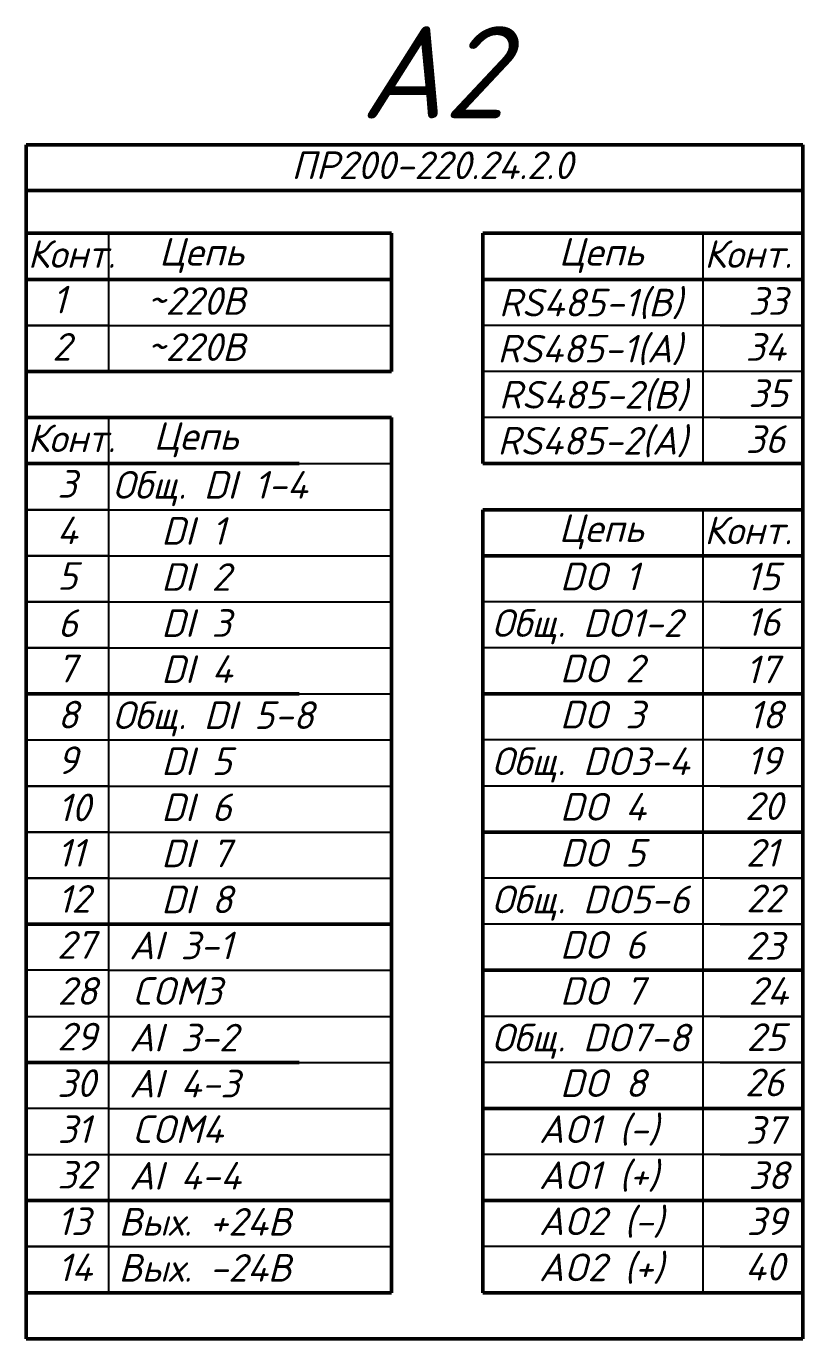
# Model space of a CAD drawing. Header units: millimetres. Extents: x 0 to 53000, y -591 to 24400.
# Drawn here: x 1948 to 2032.2, y 693 to 835.5 of the extents above; entities that cross this region are included whole.
import ezdxf

# ---------------------------------------------------------------- set-up
doc = ezdxf.new("R2010")
doc.units = ezdxf.units.MM
doc.styles.add('текст', font='isocpeui.ttf')

msp = doc.modelspace()

# ---------------------------------------------------------------- linework, layer by layer
at = {"lineweight": 50, "ltscale": 100}
for p, q in [((2032.23658, 822.61369), (1948, 822.61369)), ((1948, 813), (1948, 822.61369)), ((1956.96413, 798), (1987.61829, 798)), ((1997.51727, 783), (1997.51727, 748))]:
    msp.add_line(p, q, dxfattribs=at)
at = {"lineweight": 50}
for p, q in [((2032.23658, 813), (2032.23658, 822.61369)), ((1950.96413, 813), (1955.96413, 813)), ((1987.61829, 813), (1987.61829, 798)), ((1997.51727, 813), (1997.51727, 798)), ((2029.27245, 813), (2024.27245, 813)), ((2029.27245, 808), (2024.27245, 808)), ((1997.51727, 803), (1997.51727, 788)), ((1948, 793), (1948, 798)), ((2032.23658, 798), (2032.23658, 793)), ((1950.96413, 793), (1955.96413, 793)), ((1987.61829, 793), (1987.61829, 738)), ((2032.23658, 793), (2032.23658, 788)), ((1950.96413, 788), (1955.96413, 788)), ((2032.23658, 788), (2032.23658, 783)), ((1950.96413, 763), (1955.96413, 763)), ((1948, 758), (1948, 753)), ((1948, 753), (1948, 748)), ((1948, 748), (1948, 743)), ((1997.51727, 748), (1997.51727, 718)), ((2029.27245, 748), (2024.27245, 748)), ((2029.27245, 748), (2024.27245, 748)), ((1948, 743), (1948, 738)), ((1987.61829, 723), (1987.61829, 738)), ((1948, 728), (1948, 723)), ((1987.61829, 708), (1987.61829, 723)), ((1997.51727, 718), (1997.51727, 698)), ((2029.27245, 718), (2024.27245, 718)), ((1948, 713), (1948, 708)), ((1948, 708), (1987.61829, 708)), ((1948, 708), (1948, 703)), ((1987.61829, 708), (1987.61829, 698)), ((1948, 703), (1948, 698)), ((1948, 698), (1948, 693)), ((2029.27245, 698), (2024.27245, 698)), ((2032.23658, 693), (2032.23658, 698)), ((1948, 693), (2032.23658, 693))]:
    msp.add_line(p, q, dxfattribs=at)
at = {"lineweight": 50, "ltscale": 0.05}
for p, q in [((2032.23658, 817.63844), (1948, 817.63844)), ((1956.96413, 813), (1948, 813)), ((1948, 813), (1948, 808)), ((1987.61829, 813), (1956.96413, 813)), ((1997.51727, 813), (2023.27245, 813)), ((2023.27245, 813), (2032.23658, 813)), ((2032.23658, 813), (2032.23658, 808)), ((1948, 808), (1956.96413, 808)), ((1948, 808), (1948, 803)), ((1956.96413, 808), (1987.61829, 808)), ((2023.27245, 808), (1997.51727, 808)), ((2023.27245, 808), (2032.23658, 808)), ((2032.23658, 808), (2032.23658, 803)), ((1948, 803), (1948, 798)), ((2032.23658, 803), (2032.23658, 798)), ((1948, 798), (1956.96413, 798)), ((1956.96413, 793), (1948, 793)), ((1948, 793), (1948, 788)), ((1977.61829, 793), (1956.96413, 793)), ((1956.96413, 793), (1987.61829, 793)), ((1956.96413, 788), (1948, 788)), ((1948, 788), (1948, 783)), ((1956.96413, 788), (1977.61829, 788)), ((2023.27245, 788), (1997.51727, 788)), ((2032.23658, 788), (2023.27245, 788)), ((1948, 783), (1948, 778)), ((1997.51727, 783), (2023.27245, 783)), ((2023.27245, 783), (2032.23658, 783)), ((2032.23658, 783), (2032.23658, 778)), ((1948, 778), (1948, 773)), ((2023.27245, 778), (1997.51727, 778)), ((2023.27245, 778), (2032.23658, 778)), ((2032.23658, 778), (2023.27245, 778)), ((2032.23658, 778), (2032.23658, 773)), ((1948, 773), (1948, 768)), ((2032.23658, 773), (2032.23658, 768)), ((1948, 768), (1948, 763)), ((2032.23658, 768), (2032.23658, 763)), ((1948, 763), (1956.96413, 763)), ((1948, 763), (1948, 758)), ((1956.96413, 763), (1977.61829, 763)), ((2023.27245, 763), (1997.51727, 763)), ((2023.27245, 763), (1997.51727, 763)), ((2023.27245, 763), (1997.51727, 763)), ((2032.23658, 763), (2023.27245, 763)), ((2032.23658, 763), (2032.23658, 758)), ((2032.23658, 758), (2032.23658, 753)), ((2032.23658, 753), (2032.23658, 748)), ((2023.27245, 748), (1997.51727, 748)), ((2023.27245, 748), (1997.51727, 748)), ((2023.27245, 748), (1997.51727, 748)), ((2023.27245, 748), (1997.51727, 748)), ((2023.27245, 748), (1997.51727, 748)), ((2032.23658, 748), (2023.27245, 748)), ((2023.27245, 748), (2032.23658, 748)), ((2032.23658, 748), (2023.27245, 748)), ((2032.23658, 748), (2032.23658, 743)), ((2032.23658, 743), (2032.23658, 738)), ((1948, 738), (1956.96413, 738)), ((1956.96413, 738), (1948, 738)), ((1948, 738), (1948, 733)), ((1956.96413, 738), (1977.61829, 738)), ((1956.96413, 738), (1977.61829, 738)), ((1956.96413, 738), (1987.61829, 738)), ((2032.23658, 738), (2032.23658, 733)), ((1948, 733), (1948, 728)), ((2023.27245, 733), (1997.51727, 733)), ((2023.27245, 733), (1997.51727, 733)), ((2023.27245, 733), (1997.51727, 733)), ((2032.23658, 733), (2023.27245, 733)), ((2023.27245, 733), (2032.23658, 733)), ((2032.23658, 733), (2032.23658, 728)), ((2032.23658, 728), (2032.23658, 723)), ((1956.96413, 723), (1948, 723)), ((1948, 723), (1948, 718)), ((1956.96413, 723), (1977.61829, 723)), ((2032.23658, 723), (2032.23658, 718)), ((1948, 718), (1948, 713)), ((2023.27245, 718), (1997.51727, 718)), ((2023.27245, 718), (1997.51727, 718)), ((2032.23658, 718), (2023.27245, 718)), ((2032.23658, 718), (2023.27245, 718)), ((2032.23658, 718), (2032.23658, 713)), ((2032.23658, 718), (2032.23658, 713)), ((2032.23658, 713), (2032.23658, 708)), ((2023.27245, 708), (1997.51727, 708)), ((2032.23658, 708), (2023.27245, 708)), ((2032.23658, 708), (2032.23658, 703)), ((2032.23658, 703), (2032.23658, 698)), ((1948, 698), (1956.96413, 698)), ((1956.96413, 698), (1987.61829, 698)), ((2023.27245, 698), (1997.51727, 698)), ((2023.27245, 698), (1997.51727, 698)), ((2032.23658, 698), (2023.27245, 698))]:
    msp.add_line(p, q, dxfattribs=at)
at = {"ltscale": 0.05}
for p, q in [((1956.96413, 808), (1956.96413, 813)), ((2021.41731, 808), (2021.41731, 813)), ((1956.96413, 808), (1948, 808)), ((1956.96413, 803), (1956.96413, 808)), ((2023.27245, 808), (1997.51727, 808)), ((2021.41731, 803), (2021.41731, 808)), ((2032.23658, 808), (2023.27245, 808)), ((1948, 803), (1956.96413, 803)), ((1956.96413, 803), (1948, 803)), ((1956.96413, 803), (1987.61829, 803)), ((1956.96413, 798), (1956.96413, 803)), ((2023.27245, 803), (1997.51727, 803)), ((2023.27245, 803), (1997.51727, 803)), ((2021.41731, 798), (2021.41731, 803)), ((2032.23658, 803), (2023.27245, 803)), ((2023.27245, 803), (2032.23658, 803)), ((2023.27245, 798), (1997.51727, 798)), ((2021.41731, 793), (2021.41731, 798)), ((2032.23658, 798), (2023.27245, 798)), ((1956.96413, 788), (1956.96413, 793)), ((2023.27245, 793), (1997.51727, 793)), ((2023.27245, 793), (1997.51727, 793)), ((2021.41731, 788), (2021.41731, 793)), ((2032.23658, 793), (2023.27245, 793)), ((2023.27245, 793), (2032.23658, 793)), ((1948, 788), (1956.96413, 788)), ((1956.96413, 788), (1977.61829, 788)), ((1956.96413, 788), (1987.61829, 788)), ((1956.96413, 783), (1956.96413, 788)), ((1948, 783), (1956.96413, 783)), ((1956.96413, 783), (1948, 783)), ((1956.96413, 783), (1977.61829, 783)), ((1956.96413, 783), (1987.61829, 783)), ((1956.96413, 778), (1956.96413, 783)), ((2021.41731, 778), (2021.41731, 783)), ((1948, 778), (1956.96413, 778)), ((1956.96413, 778), (1948, 778)), ((1956.96413, 778), (1987.61829, 778)), ((1956.96413, 773), (1956.96413, 778)), ((2023.27245, 778), (1997.51727, 778)), ((2021.41731, 773), (2021.41731, 778)), ((1948, 773), (1956.96413, 773)), ((1956.96413, 773), (1948, 773)), ((1956.96413, 773), (1977.61829, 773)), ((1956.96413, 773), (1977.61829, 773)), ((1956.96413, 773), (1987.61829, 773)), ((1956.96413, 768), (1956.96413, 773)), ((2023.27245, 773), (1997.51727, 773)), ((2023.27245, 773), (1997.51727, 773)), ((2021.41731, 768), (2021.41731, 773)), ((2032.23658, 773), (2023.27245, 773)), ((2023.27245, 773), (2032.23658, 773)), ((1948, 768), (1956.96413, 768)), ((1956.96413, 768), (1948, 768)), ((1956.96413, 768), (1987.61829, 768)), ((1956.96413, 763), (1956.96413, 768)), ((2023.27245, 768), (1997.51727, 768)), ((2021.41731, 763), (2021.41731, 768)), ((2032.23658, 768), (2023.27245, 768)), ((2023.27245, 768), (2032.23658, 768)), ((1956.96413, 763), (1948, 763)), ((1956.96413, 763), (1987.61829, 763)), ((1956.96413, 758), (1956.96413, 763)), ((2021.41731, 758), (2021.41731, 763)), ((2023.27245, 763), (2032.23658, 763)), ((1948, 758), (1956.96413, 758)), ((1956.96413, 758), (1977.61829, 758)), ((1956.96413, 758), (1987.61829, 758)), ((1956.96413, 753), (1956.96413, 758)), ((2023.27245, 758), (1997.51727, 758)), ((2021.41731, 753), (2021.41731, 758)), ((2032.23658, 758), (2023.27245, 758)), ((2023.27245, 758), (2032.23658, 758)), ((1948, 753), (1956.96413, 753)), ((1956.96413, 753), (1948, 753)), ((1956.96413, 753), (1977.61829, 753)), ((1956.96413, 753), (1977.61829, 753)), ((1956.96413, 753), (1987.61829, 753)), ((1956.96413, 748), (1956.96413, 753)), ((2023.27245, 753), (1997.51727, 753)), ((2023.27245, 753), (1997.51727, 753)), ((2021.41731, 748), (2021.41731, 753)), ((2032.23658, 753), (2023.27245, 753)), ((2023.27245, 753), (2032.23658, 753)), ((1948, 748), (1956.96413, 748)), ((1956.96413, 748), (1948, 748)), ((1956.96413, 748), (1987.61829, 748)), ((1956.96413, 743), (1956.96413, 748)), ((2021.41731, 743), (2021.41731, 748)), ((1948, 743), (1956.96413, 743)), ((1956.96413, 743), (1948, 743)), ((1956.96413, 743), (1977.61829, 743)), ((1956.96413, 743), (1987.61829, 743)), ((1956.96413, 738), (1956.96413, 743)), ((2023.27245, 743), (1997.51727, 743)), ((2023.27245, 743), (1997.51727, 743)), ((2021.41731, 738), (2021.41731, 743)), ((2032.23658, 743), (2023.27245, 743)), ((2023.27245, 743), (2032.23658, 743)), ((1956.96413, 733), (1956.96413, 738)), ((2023.27245, 738), (1997.51727, 738)), ((2021.41731, 733), (2021.41731, 738)), ((2032.23658, 738), (2023.27245, 738)), ((2023.27245, 738), (2032.23658, 738)), ((1956.96413, 733), (1948, 733)), ((1956.96413, 733), (1987.61829, 733)), ((1956.96413, 728), (1956.96413, 733)), ((2021.41731, 728), (2021.41731, 733)), ((1948, 728), (1956.96413, 728)), ((1956.96413, 728), (1987.61829, 728)), ((1956.96413, 723), (1956.96413, 728)), ((2023.27245, 728), (1997.51727, 728)), ((2021.41731, 723), (2021.41731, 728)), ((2032.23658, 728), (2023.27245, 728)), ((2023.27245, 728), (2032.23658, 728)), ((1956.96413, 723), (1948, 723)), ((1956.96413, 723), (1987.61829, 723)), ((1956.96413, 718), (1956.96413, 723)), ((2023.27245, 723), (1997.51727, 723)), ((2023.27245, 723), (1997.51727, 723)), ((2021.41731, 718), (2021.41731, 723)), ((2032.23658, 723), (2023.27245, 723)), ((2023.27245, 723), (2032.23658, 723)), ((1956.96413, 718), (1948, 718)), ((1956.96413, 718), (1987.61829, 718)), ((1956.96413, 713), (1956.96413, 718)), ((2023.27245, 718), (1997.51727, 718)), ((2021.41731, 713), (2021.41731, 718)), ((2023.27245, 718), (2032.23658, 718)), ((1948, 713), (1956.96413, 713)), ((1956.96413, 713), (1987.61829, 713)), ((1956.96413, 708), (1956.96413, 713)), ((2023.27245, 713), (1997.51727, 713)), ((2023.27245, 713), (1997.51727, 713)), ((2023.27245, 713), (1997.51727, 713)), ((2021.41731, 708), (2021.41731, 713)), ((2032.23658, 713), (2023.27245, 713)), ((2023.27245, 713), (2032.23658, 713)), ((1956.96413, 703), (1956.96413, 708)), ((2021.41731, 703), (2021.41731, 708)), ((2023.27245, 708), (2032.23658, 708)), ((1948, 703), (1956.96413, 703)), ((1956.96413, 703), (1948, 703)), ((1956.96413, 703), (1977.61829, 703)), ((1956.96413, 703), (1987.61829, 703)), ((1956.96413, 698), (1956.96413, 703)), ((2023.27245, 703), (1997.51727, 703)), ((2023.27245, 703), (1997.51727, 703)), ((2021.41731, 698), (2021.41731, 703)), ((2032.23658, 703), (2023.27245, 703)), ((2023.27245, 703), (2032.23658, 703))]:
    msp.add_line(p, q, dxfattribs=at)
for p, q in [((2029.27245, 803), (2024.27245, 803)), ((2029.27245, 793), (2024.27245, 793)), ((1950.96413, 783), (1955.96413, 783)), ((2029.27245, 773), (2024.27245, 773)), ((1950.96413, 758), (1955.96413, 758)), ((2029.27245, 753), (2024.27245, 753)), ((1950.96413, 743), (1955.96413, 743)), ((2029.27245, 743), (2024.27245, 743)), ((1950.96413, 738), (1955.96413, 738)), ((2029.27245, 723), (2024.27245, 723)), ((1950.96413, 703), (1955.96413, 703)), ((2029.27245, 703), (2024.27245, 703)), ((1950.96413, 698), (1955.96413, 698))]:
    msp.add_line(p, q)

# ---------------------------------------------------------------- texts
at = {"linetype": 'Continuous', "style": 'текст'}
for s, p in [('ПР200-220.24.2.0', (1976.7635, 818.88844)), ('Конт.', (1948.16008, 809.25)), ('Цепь', (1962.41481, 809.5)), ('Цепь', (2005.77688, 809.5)), ('Конт.', (2021.56136, 809.25)), ('1', (1950.83071, 804.30178)), ('~220B', (1961.0625, 804.15317)), ('RS485-1(B)', (1999.26908, 803.97795)), ('33', (2026.34096, 804.14624)), ('2', (1950.8165, 799.17766)), ('RS485-1(A)', (1999.11908, 798.97795)), ('34', (2026.04474, 799.15317)), ('~220B', (1961.0625, 799.15317)), ('RS485-2(B)', (1999.26908, 793.97795)), ('35', (2026.34096, 794.14624)), ('Конт.', (1948.16008, 789.25)), ('Цепь', (1961.82518, 789.5)), ('RS485-2(A)', (1999.11908, 788.97795)), ('36', (2026.04474, 789.15317)), ('3', (1951.36958, 784.30178)), ('Общ. DI 1-4', (1957.3665, 784.19201)), ('4', (1951.32213, 779.25)), ('Цепь', (2005.77688, 779.5)), ('Конт.', (2021.56136, 779.25)), ('DI 1', (1962.64471, 779.19201)), ('5', (1951.36958, 774.30178)), ('DI 2', (1962.64471, 774.19201)), ('DO 1', (2005.90103, 774.25)), ('15', (2026.06957, 774.25)), ('16', (2026.10315, 769.30178)), ('6', (1951.41591, 769.17766)), ('DI 3', (1962.64471, 769.19201)), ('Общ. DO1-2', (1998.5008, 769.19201)), ('7', (1951.34713, 764.25)), ('DI 4', (1962.64471, 764.19201)), ('DO 2', (2005.90103, 764.25)), ('17', (2026.04835, 764.15317)), ('8', (1951.39713, 759.25)), ('Общ. DI 5-8', (1957.3665, 759.19201)), ('DO 3', (2005.90103, 759.25)), ('18', (2026.34457, 759.25)), ('9', (1951.36958, 754.30178)), ('DI 5', (1962.64471, 754.19201)), ('Общ. DO3-4', (1998.5008, 754.19201)), ('19', (2026.14457, 754.25)), ('20', (2025.97114, 749.32234)), ('10', (1951.41591, 749.17766)), ('DI 6', (1962.64471, 749.19201)), ('DO 4', (2005.90103, 749.25)), ('11', (1951.34713, 744.25)), ('DI 7', (1962.64471, 744.19201)), ('DO 5', (2005.90103, 744.25)), ('21', (2026.06957, 744.25)), ('12', (1951.39713, 739.25)), ('DI 8', (1962.64471, 739.19201)), ('Общ. DO5-6', (1998.5008, 739.19201)), ('22', (2026.10315, 739.30178)), ('27', (1951.34713, 734.25)), ('AI 3-1', (1959.1615, 734.19201)), ('DO 6', (2005.90103, 734.25)), ('23', (2026.04835, 734.15317)), ('28', (1951.39713, 729.25)), ('COM3', (1959.45772, 729.25)), ('DO 7', (2005.90103, 729.25)), ('24', (2026.34457, 729.25)), ('29', (1951.36958, 724.30178)), ('AI 3-2', (1959.1615, 724.19201)), ('Общ. DO7-8', (1998.5008, 724.19201)), ('25', (2026.14457, 724.25)), ('30', (1951.34713, 719.25)), ('AI 4-3', (1959.1615, 719.19201)), ('DO 8', (2005.90103, 719.25)), ('26', (2025.97114, 719.32234)), ('31', (1951.39713, 714.25)), ('COM4', (1959.45772, 714.25)), ('AO1 (-)', (2003.60721, 714.25)), ('37', (2026.04835, 714.15317)), ('AO1 (+)', (2003.60721, 709.25)), ('32', (1951.36958, 709.30178)), ('AI 4-4', (1959.1615, 709.19201)), ('38', (2026.34457, 709.25)), ('13', (1951.34713, 704.25)), ('Вых. +24В', (1958.02027, 704.19201)), ('AO2 (-)', (2003.60721, 704.25)), ('39', (2026.14457, 704.25)), ('AO2 (+)', (2003.60721, 699.25)), ('14', (1951.39713, 699.25)), ('Вых. -24В', (1958.02027, 699.19201)), ('40', (2025.97114, 699.32234))]:
    msp.add_text(s, height=3, dxfattribs=at).set_placement(p)
at = {"color": 0, "insert": (1992.13512, 830.46878), "char_height": 10, "width": 15.4855599, "attachment_point": 5, "style": 'текст'}
msp.add_mtext('{\\C256;А2}', dxfattribs=at)

doc.saveas('drawing.dxf')
